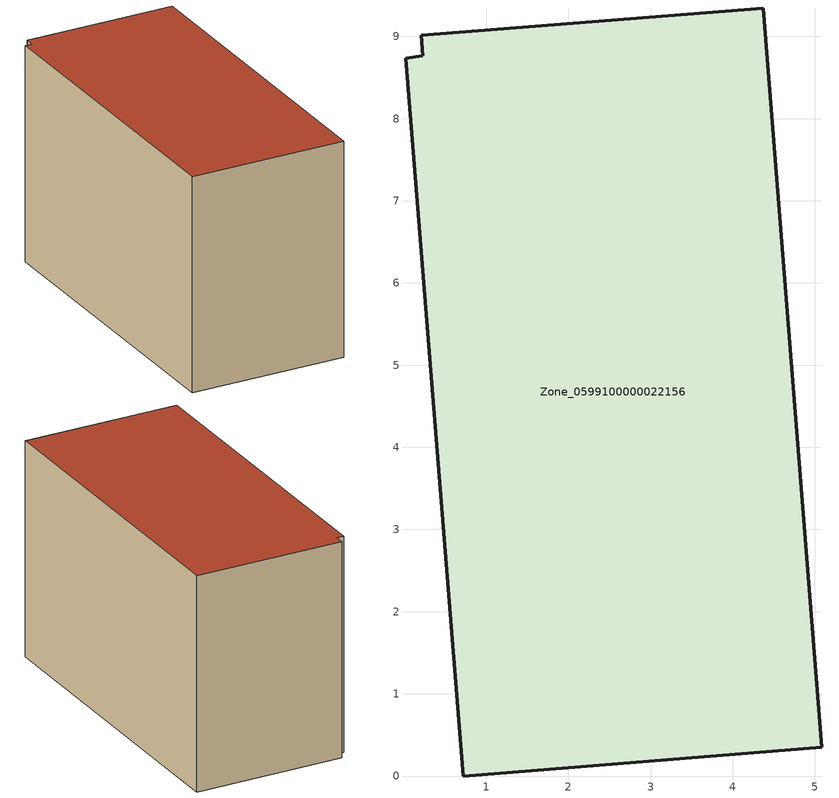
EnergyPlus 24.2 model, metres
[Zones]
Zone_0599100000022156
 floor ground (C_G): 0.23,8.76 0.21,9.02 4.37,9.35 5.08,0.35 0.72,0 0.02,8.73 z0
 wall outside (C_F): 0.72,0 5.08,0.35 4.37,9.35 0.21,9.02 0.23,8.76 0.02,8.73 0.72,0 z0:6.05
 roof outside (C_R): 0.21,9.02 0.23,8.76 0.02,8.73 0.72,0 5.08,0.35 4.37,9.35 z6.05
[BUILDING]
Pand.0599100000022156: North Axis=0; Terrain=City; Loads Convergence Tolerance Value=0.04; Temperature Convergence Tolerance Value=0.4; Solar Distribution=FullExterior; Maximum Number of Warmup Days=25; Minimum Number of Warmup Days=1
[Site:Location]
Rotterdam.The.Hague.AP_ZH_NLD Design_Conditions: Latitude=51.96; Longitude=4.45; Time Zone=1; Elevation=-4.5
[SITE:GROUNDTEMPERATURE:BUILDINGSURFACE]
18, 18, 18, 18, 18, 18, 18, 18, 18, 18, 18, 18
[MATERIAL] Thermal Absorptance=0.9; Solar Absorptance=0.7; Visible Absorptance=0.7
Name | Roughness | Thickness | Conductivity | Density | Specific Heat
G.TC.1946-1964 | MediumSmooth | 0.15 | 1 | 540 | 1210
F.TC.1946-1964 | Rough | 0.3 | 0.857143 | 1920 | 840
R.TC.1946-1964 | MediumRough | 0.2 | 0.235294 | 1500 | 1000
[CONSTRUCTION]
C_G: G.TC.1946-1964
C_F: F.TC.1946-1964
C_R: R.TC.1946-1964
[ZONE]
Zone_0599100000022156: Type=1; Multiplier=1; Ceiling Height=Autocalculate; Volume=Autocalculate; Floor Area=autocalculate; Part of Total Floor Area=Yes
[ZONEINFILTRATION:DESIGNFLOWRATE]
Infil_Zone_0599100000022156: Zone or ZoneList or Space or SpaceList=Zone_0599100000022156; Schedule=AlwaysOn; Design Flow Rate Calculation Method=Flow/Area; Flow Rate per Floor Area=0.003; Constant Term Coefficient=1; Temperature Term Coefficient=0; Velocity Term Coefficient=0; Velocity Squared Term Coefficient=0
[HVACTEMPLATE:ZONE:IDEALLOADSAIRSYSTEM]
Zone_0599100000022156: Maximum Heating Supply Air Temperature=50; Minimum Cooling Supply Air Temperature=13; Maximum Heating Supply Air Humidity Ratio=0.0156; Minimum Cooling Supply Air Humidity Ratio=0.0077; Heating Limit=NoLimit; Cooling Limit=NoLimit; Dehumidification Control Type=ConstantSensibleHeatRatio; Cooling Sensible Heat Ratio=0.7; Dehumidification Setpoint=60; Humidification Control Type=None; Humidification Setpoint=30; Outdoor Air Method=None; Outdoor Air Flow Rate per Person=0.00944; Outdoor Air Flow Rate per Zone Floor Area=0; Outdoor Air Flow Rate per Zone=0; Demand Controlled Ventilation Type=None; Outdoor Air Economizer Type=NoEconomizer; Heat Recovery Type=None; Sensible Heat Recovery Effectiveness=0.7; Latent Heat Recovery Effectiveness=0.65
[ZONECONTROL:THERMOSTAT]
ThermostatControl_Zone_0599100000022156: Zone or ZoneList=Zone_0599100000022156; Control Type Schedule=DualSetpointControlType; Control 1=Thermostat_Zone_0599100000022156; Temperature Difference Between Cutout And Setpoint=0
[THERMOSTATSETPOINT:DUALSETPOINT]
Thermostat_Zone_0599100000022156: Heating Setpoint Temperature Schedule=HeatingSetpoint_Zone_0599100000022156; Cooling Setpoint Temperature Schedule=CoolingSetpoint_Zone_0599100000022156
[SCHEDULE:COMPACT]
HeatingSetpoint_Zone_0599100000022156: Through: 12/31, For: AllDays, Until: 24:00, 21
CoolingSetpoint_Zone_0599100000022156: Through: 12/31, For: AllDays, Until: 24:00, 24
DualSetpointControlType: Through: 12/31, For: AllDays, Until: 24:00, 4
AlwaysOn: Through: 12/31, For: AllDays, Until: 24:00, 1
